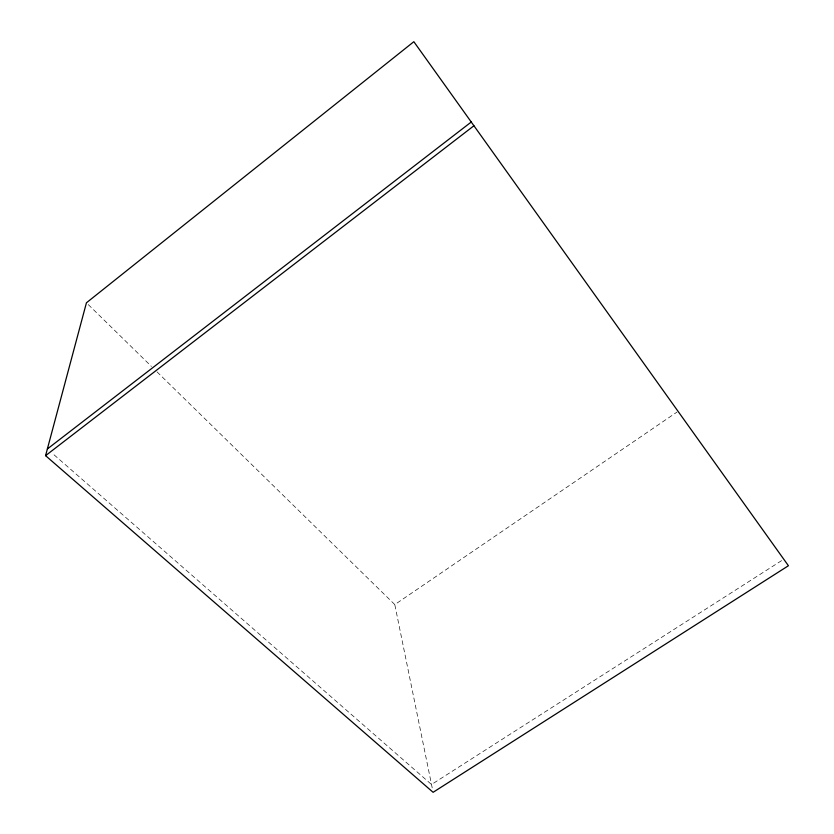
<?xml version="1.0" encoding="UTF-8"?>
<svg xmlns="http://www.w3.org/2000/svg" width="834" height="834" viewBox="0 0 834 834"><rect width="100%" height="100%" fill="white"/><g stroke="black" fill="none" stroke-linecap="round" stroke-linejoin="round"><path stroke-width="0.63" stroke-dasharray="4.17 3.13" d="M432.2 787.838L394.795 604.598L677 412.069M781.573 560.636L431.512 784.492L52.261 453.258M88.289 304.608L151.444 366.428M157.021 371.881L394.795 604.598"/><path stroke-width="1.25" d="M45.578 455.656L86.434 302.794L413.841 41.7L788.422 565.733L433.107 792.3L45.578 455.656L473.91 125.778M47.361 448.973L471.231 122.035"/></g></svg>
